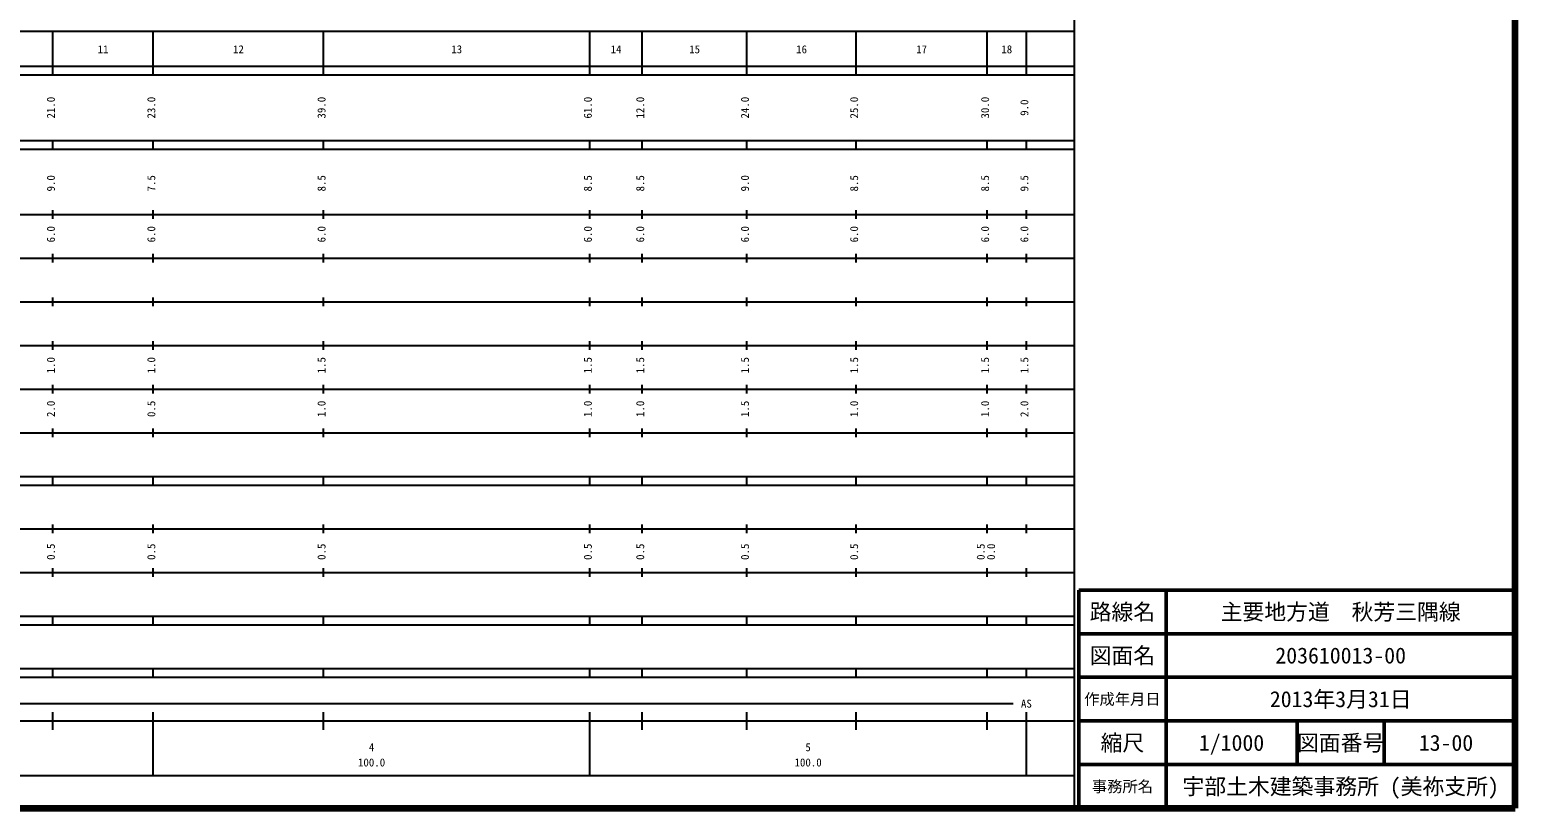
# Model space of a CAD drawing. Units: millimetres on the paper, enlarged 1000 times. Extents: x 40000 to 680000, y 20000 to 380000.
# Drawn here: x 339686 to 680000, y 20000 to 198357 of the extents above; entities that cross this region are included whole.
import ezdxf
from ezdxf.enums import TextEntityAlignment as Align

# ---------------------------------------------------------------- set-up
doc = ezdxf.new("R2010")
doc.units = ezdxf.units.MM
doc.header["$LTSCALE"] = 1000
for name, color, linetype, lineweight in [('M-TTL', 2, 'Continuous', 140), ('M-TTL-BAND', 7, 'Continuous', 25), ('M-TTL-FRAM', 2, 'Continuous', 50), ('M-TTL-LINE', 7, 'Continuous', 50)]:
    doc.layers.add(name, color=color, linetype=linetype, lineweight=lineweight)
doc.layers.add('M-TTL-TXT', color=7, linetype='Continuous')
doc.styles.add('ＭＳ ゴシック', font='')
doc.styles.get('ＭＳ ゴシック').set_extended_font_data('MS Gothic')

msp = doc.modelspace()

# ---------------------------------------------------------------- linework, layer by layer
at = {"layer": 'M-TTL'}
for p, q in [((680000, 20000), (680000, 380000)), ((40000, 20000), (680000, 20000))]:
    msp.add_line(p, q, dxfattribs=at)
at = {"layer": 'M-TTL-BAND'}
for p, q in [((579000, 20000), (579000, 370000)), ((68000, 198000), (579000, 198000)), ((345000, 188000), (345000, 198000)), ((368000, 188000), (368000, 198000)), ((407000, 188000), (407000, 198000)), ((468000, 188000), (468000, 198000)), ((480000, 188000), (480000, 198000)), ((504000, 188000), (504000, 198000)), ((529000, 188000), (529000, 198000)), ((559000, 188000), (559000, 198000)), ((568000, 188000), (568000, 198000)), ((40000, 190000), (579000, 190000)), ((40000, 188000), (579000, 188000)), ((40000, 173000), (579000, 173000)), ((40000, 171000), (579000, 171000)), ((345000, 171000), (345000, 173000)), ((368000, 171000), (368000, 173000)), ((407000, 171000), (407000, 173000)), ((468000, 171000), (468000, 173000)), ((480000, 171000), (480000, 173000)), ((504000, 171000), (504000, 173000)), ((529000, 171000), (529000, 173000)), ((559000, 171000), (559000, 173000)), ((568000, 171000), (568000, 173000)), ((345000, 155000), (345000, 157000)), ((368000, 155000), (368000, 157000)), ((407000, 155000), (407000, 157000)), ((468000, 155000), (468000, 157000)), ((480000, 155000), (480000, 157000)), ((504000, 155000), (504000, 157000)), ((529000, 155000), (529000, 157000)), ((559000, 155000), (559000, 157000)), ((568000, 155000), (568000, 157000)), ((40000, 156000), (579000, 156000)), ((345000, 145000), (345000, 147000)), ((368000, 145000), (368000, 147000)), ((407000, 145000), (407000, 147000)), ((468000, 145000), (468000, 147000)), ((480000, 145000), (480000, 147000)), ((504000, 145000), (504000, 147000)), ((529000, 145000), (529000, 147000)), ((559000, 145000), (559000, 147000)), ((568000, 145000), (568000, 147000)), ((46000, 146000), (579000, 146000)), ((345000, 135000), (345000, 137000)), ((368000, 135000), (368000, 137000)), ((407000, 135000), (407000, 137000)), ((468000, 135000), (468000, 137000)), ((480000, 135000), (480000, 137000)), ((504000, 135000), (504000, 137000)), ((529000, 135000), (529000, 137000)), ((559000, 135000), (559000, 137000)), ((568000, 135000), (568000, 137000)), ((52000, 136000), (579000, 136000)), ((46000, 126000), (579000, 126000)), ((345000, 125000), (345000, 127000)), ((368000, 125000), (368000, 127000)), ((407000, 125000), (407000, 127000)), ((468000, 125000), (468000, 127000)), ((480000, 125000), (480000, 127000)), ((504000, 125000), (504000, 127000)), ((529000, 125000), (529000, 127000)), ((559000, 125000), (559000, 127000)), ((568000, 125000), (568000, 127000)), ((52000, 116000), (579000, 116000)), ((345000, 115000), (345000, 117000)), ((368000, 115000), (368000, 117000)), ((407000, 115000), (407000, 117000)), ((468000, 115000), (468000, 117000)), ((480000, 115000), (480000, 117000)), ((504000, 115000), (504000, 117000)), ((529000, 115000), (529000, 117000)), ((559000, 115000), (559000, 117000)), ((568000, 115000), (568000, 117000)), ((46000, 106000), (579000, 106000)), ((345000, 105000), (345000, 107000)), ((368000, 105000), (368000, 107000)), ((407000, 105000), (407000, 107000)), ((468000, 105000), (468000, 107000)), ((480000, 105000), (480000, 107000)), ((504000, 105000), (504000, 107000)), ((529000, 105000), (529000, 107000)), ((559000, 105000), (559000, 107000)), ((568000, 105000), (568000, 107000)), ((40000, 96000), (579000, 96000)), ((345000, 94000), (345000, 96000)), ((368000, 94000), (368000, 96000)), ((407000, 94000), (407000, 96000)), ((468000, 94000), (468000, 96000)), ((480000, 94000), (480000, 96000)), ((504000, 94000), (504000, 96000)), ((529000, 94000), (529000, 96000)), ((559000, 94000), (559000, 96000)), ((568000, 94000), (568000, 96000)), ((40000, 94000), (579000, 94000)), ((49000, 84000), (579000, 84000)), ((345000, 83000), (345000, 85000)), ((368000, 83000), (368000, 85000)), ((407000, 83000), (407000, 85000)), ((468000, 83000), (468000, 85000)), ((480000, 83000), (480000, 85000)), ((504000, 83000), (504000, 85000)), ((529000, 83000), (529000, 85000)), ((559000, 83000), (559000, 85000)), ((568000, 83000), (568000, 85000)), ((345000, 73000), (345000, 75000)), ((368000, 73000), (368000, 75000)), ((407000, 73000), (407000, 75000)), ((468000, 73000), (468000, 75000)), ((480000, 73000), (480000, 75000)), ((504000, 73000), (504000, 75000)), ((529000, 73000), (529000, 75000)), ((559000, 73000), (559000, 75000)), ((568000, 73000), (568000, 75000)), ((40000, 74000), (579000, 74000)), ((40000, 64000), (579000, 64000)), ((40000, 62000), (579000, 62000)), ((345000, 62000), (345000, 64000)), ((368000, 62000), (368000, 64000)), ((407000, 62000), (407000, 64000)), ((468000, 62000), (468000, 64000)), ((480000, 62000), (480000, 64000)), ((504000, 62000), (504000, 64000)), ((529000, 62000), (529000, 64000)), ((559000, 62000), (559000, 64000)), ((568000, 62000), (568000, 64000)), ((40000, 52000), (579000, 52000)), ((345000, 50000), (345000, 52000)), ((368000, 50000), (368000, 52000)), ((407000, 50000), (407000, 52000)), ((468000, 50000), (468000, 52000)), ((480000, 50000), (480000, 52000)), ((504000, 50000), (504000, 52000)), ((529000, 50000), (529000, 52000)), ((559000, 50000), (559000, 52000)), ((568000, 50000), (568000, 52000)), ((40000, 50000), (579000, 50000)), ((71000, 44000), (565000, 44000)), ((345000, 38000), (345000, 42000)), ((368000, 27500), (368000, 42000)), ((407000, 38000), (407000, 42000)), ((468000, 27500), (468000, 42000)), ((480000, 38000), (480000, 42000)), ((504000, 38000), (504000, 42000)), ((529000, 38000), (529000, 42000)), ((559000, 38000), (559000, 42000)), ((568000, 27500), (568000, 42000)), ((40000, 40000), (579000, 40000)), ((68000, 27500), (579000, 27500))]:
    msp.add_line(p, q, dxfattribs=at)
at = {"layer": 'M-TTL-FRAM'}
for p, q in [((680000, 70000), (580000, 70000)), ((580000, 70000), (580000, 20000))]:
    msp.add_line(p, q, dxfattribs=at)
at = {"layer": 'M-TTL-LINE'}
for p, q in [((600000, 70000), (600000, 20000)), ((680000, 60000), (580000, 60000)), ((680000, 50000), (580000, 50000)), ((680000, 40000), (580000, 40000)), ((630000, 40000), (630000, 30000)), ((650000, 40000), (650000, 30000)), ((680000, 30000), (580000, 30000))]:
    msp.add_line(p, q, dxfattribs=at)

# ---------------------------------------------------------------- texts
at = {"layer": 'M-TTL-BAND', "style": 'ＭＳ ゴシック'}
for s, p in [('11', (356500, 192405)), ('12', (387500, 192405)), ('13', (437500, 192405)), ('14', (474000, 192405)), ('15', (492000, 192405)), ('16', (516500, 192405)), ('17', (544000, 192405)), ('18', (563500, 192405)), ('AS', (568000, 42500)), ('4', (418000, 32523)), ('5', (518000, 32523)), ('100.0', (418000, 29033)), ('100.0', (518000, 29033))]:
    msp.add_text(s, height=1833, dxfattribs=at).set_placement(p, align=Align.BOTTOM_CENTER)
for s, p in [('21.0', (346000, 180500)), ('23.0', (369000, 180500)), ('39.0', (408000, 180500)), ('61.0', (469000, 180500)), ('12.0', (481000, 180500)), ('24.0', (505000, 180500)), ('25.0', (530000, 180500)), ('30.0', (560000, 180500)), ('9.0', (569000, 180500)), ('9.0', (346000, 163174)), ('7.5', (369000, 163174)), ('8.5', (408000, 163174)), ('8.5', (469000, 163174)), ('8.5', (481000, 163174)), ('9.0', (505000, 163174)), ('8.5', (530000, 163174)), ('8.5', (560000, 163174)), ('9.5', (569000, 163174)), ('6.0', (346000, 151500)), ('6.0', (369000, 151500)), ('6.0', (408000, 151500)), ('6.0', (469000, 151500)), ('6.0', (481000, 151500)), ('6.0', (505000, 151500)), ('6.0', (530000, 151500)), ('6.0', (560000, 151500)), ('6.0', (569000, 151500)), ('1.0', (346000, 121500)), ('1.0', (369000, 121500)), ('1.5', (408000, 121500)), ('1.5', (469000, 121500)), ('1.5', (481000, 121500)), ('1.5', (505000, 121500)), ('1.5', (530000, 121500)), ('1.5', (560000, 121500)), ('1.5', (569000, 121500)), ('2.0', (346000, 111500)), ('0.5', (369000, 111500)), ('1.0', (408000, 111500)), ('1.0', (469000, 111500)), ('1.0', (481000, 111500)), ('1.5', (505000, 111500)), ('1.0', (530000, 111500)), ('1.0', (560000, 111500)), ('2.0', (569000, 111500)), ('0.5', (346000, 78764)), ('0.5', (369000, 78764)), ('0.5', (408000, 78764)), ('0.5', (469000, 78764)), ('0.5', (481000, 78764)), ('0.5', (505000, 78764)), ('0.5', (530000, 78764)), ('0.5', (559000, 78764)), ('0.0', (561370, 78764))]:
    msp.add_text(s, height=1833, rotation=90, dxfattribs=at).set_placement(p, align=Align.BOTTOM_CENTER)
at = {"layer": 'M-TTL-TXT', "style": 'ＭＳ ゴシック'}
for s, height, p in [('路線名', 3666, (590000, 65000)), ('路線名', 3666, (590000, 65000)), ('主要地方道\u3000秋芳三隅線', 3666, (640000, 65000)), ('図面名', 3666, (590000, 55000)), ('図面名', 3666, (590000, 55000)), ('203610013-00', 3666, (640000, 55000)), ('作成年月日', 2566, (590000, 45000)), ('作成年月日', 2566, (590000, 45000)), ('2013年3月31日', 3666, (640000, 45000)), ('縮尺', 3666, (590000, 35000)), ('縮尺', 3666, (590000, 35000)), ('1/1000', 3666, (615000, 35000)), ('図面番号', 3666, (640000, 35000)), ('図面番号', 3666, (640000, 35000)), ('13-00', 3666, (664125, 35000)), ('宇部土木建築事務所 (美祢支所)', 3666, (640000, 25000)), ('事務所名', 2566, (590000, 25000)), ('事務所名', 2566, (590000, 25000))]:
    msp.add_text(s, height=height, dxfattribs=at).set_placement(p, align=Align.MIDDLE_CENTER)

doc.saveas('drawing.dxf')
